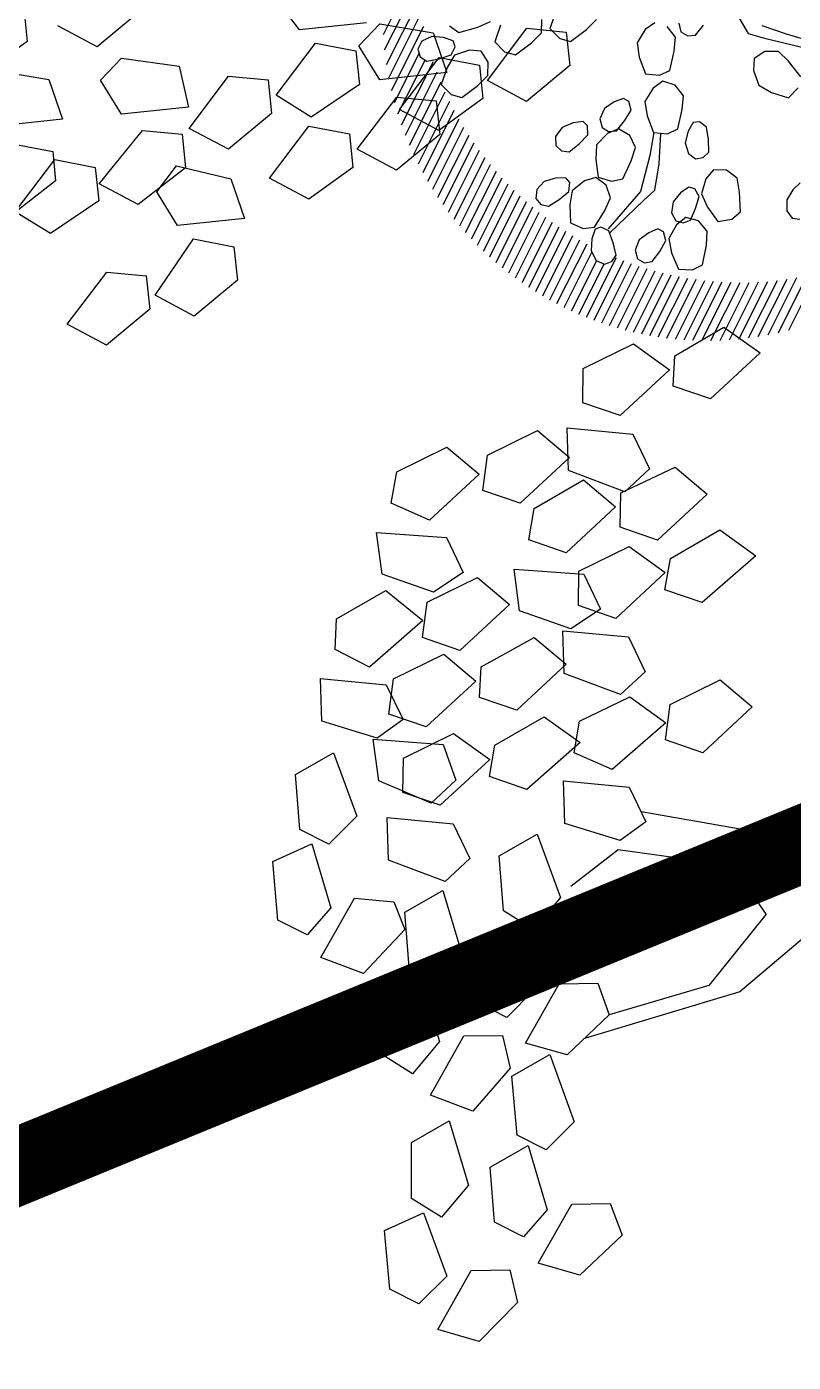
# Model space of a CAD drawing. Extents: x -809667 to 586099, y 3084146 to 3634412.
# Drawn here: x 381316.987 to 381318.736, y 3087229.799 to 3087232.846 of the extents above; entities that cross this region are included whole.
import ezdxf

# ---------------------------------------------------------------- set-up
doc = ezdxf.new("R2010")
doc.units = 0
doc.header["$LTSCALE"] = 0.5
doc.layers.get('0').update_dxf_attribs({"linetype": 'CONTINUOUS'})
for name, color, linetype in [('WIRE-动力', 2, 'CONTINUOUS'), ('乔木', 84, 'CONTINUOUS'), ('文字', 7, 'CONTINUOUS')]:
    doc.layers.add(name, color=color, linetype=linetype)

# ---------------------------------------------------------------- blocks, each defined once
blk = doc.blocks.new('幌伞枫')
at = {"layer": '乔木', "color": 0}
for p, q in [((783.3, 775.1), (805.3, 841.1)), ((805.3, 841.1), (864, 833.8)), ((864, 833.8), (908.1, 745.7)), ((856.7, 687), (783.3, 775.1)), ((908.1, 745.7), (856.7, 687)), ((798, 613.6), (827.3, 679.6)), ((827.3, 679.6), (886, 672.3)), ((886, 672.3), (922.7, 584.2)), ((717.2, 525.5), (753.9, 613.6)), ((753.9, 613.6), (827.3, 620.9)), ((871.4, 525.5), (798, 613.6)), ((827.3, 620.9), (812.6, 503.5)), ((849.3, 525.5), (871.4, 591.5)), ((871.4, 591.5), (930.1, 584.2)), ((922.7, 584.2), (871.4, 525.5)), ((930.1, 584.2), (974.1, 496.1)), ((746.6, 481.4), (717.2, 525.5)), ((922.7, 437.4), (849.3, 525.5)), ((709.9, 503.5), (695.2, 386)), ((812.6, 503.5), (746.6, 481.4)), ((974.1, 496.1), (922.7, 437.4)), ((724.5, 408), (753.9, 474.1)), ((753.9, 474.1), (812.6, 466.8)), ((812.6, 466.8), (849.3, 371.3)), ((864, 364), (893.4, 430.1)), ((893.4, 430.1), (952.1, 422.7)), ((952.1, 422.7), (988.8, 334.6)), ((798, 320), (724.5, 408)), ((695.2, 386), (629.1, 356.7)), ((849.3, 371.3), (798, 320)), ((937.4, 275.9), (864, 364)), ((988.8, 334.6), (937.4, 275.9)), ((746.6, 246.5), (768.6, 312.6)), ((768.6, 312.6), (827.3, 305.3)), ((827.3, 305.3), (871.4, 217.2)), ((820, 158.5), (746.6, 246.5)), ((871.4, 217.2), (820, 158.5)), ((922.7, 209.8), (996.1, 217.2)), ((996.1, 217.2), (981.5, 99.7)), ((878.7, 121.8), (922.7, 209.8)), ((1010.8, 121.8), (1040.2, 187.8)), ((1040.2, 187.8), (1098.9, 180.5)), ((673.2, 70.4), (709.9, 165.8)), ((709.9, 165.8), (783.3, 165.8)), ((783.3, 165.8), (768.6, 48.4)), ((1098.9, 180.5), (1143, 92.4)), ((805.3, 77.7), (827.3, 143.8)), ((827.3, 143.8), (886, 136.4)), ((599.8, 121.8), (643.8, 33.7)), ((915.4, 77.7), (878.7, 121.8)), ((886, 136.4), (930.1, 41)), ((1091.6, 33.7), (1010.8, 121.8)), ((981.5, 99.7), (915.4, 77.7)), ((702.5, 26.3), (673.2, 70.4)), ((878.7, -17.7), (805.3, 77.7)), ((1143, 92.4), (1091.6, 33.7)), ((768.6, 48.4), (702.5, 26.3)), ((643.8, 33.7), (592.4, -25)), ((930.1, 41), (878.7, -17.7)), ((1032.8, -39.7), (1054.9, 26.3)), ((1054.9, 26.3), (1113.6, 19)), ((1113.6, 19), (1157.6, -69.1)), ((820, -83.8), (849.3, -17.7)), ((849.3, -17.7), (908.1, -25)), ((908.1, -25), (944.8, -120.5)), ((1106.3, -127.8), (1032.8, -39.7)), ((643.8, -149.8), (680.5, -61.7)), ((680.5, -61.7), (753.9, -54.4)), ((753.9, -54.4), (739.2, -171.9)), ((1157.6, -69.1), (1106.3, -127.8)), ((-1081.2, -142.5), (-1022.5, -91.1)), ((-1022.5, -91.1), (-963.7, -193.9)), ((-75.6, -83.8), (-119.6, -252.6)), ((548.4, -76.4), (607.1, -83.8)), ((607.1, -83.8), (643.8, -171.9)), ((775.9, -149.8), (805.3, -83.8)), ((805.3, -83.8), (856.7, -91.1)), ((893.4, -171.9), (820, -83.8)), ((856.7, -91.1), (900.7, -186.5)), ((944.8, -120.5), (893.4, -171.9)), ((-1051.8, -237.9), (-1081.2, -142.5)), ((-736.2, -230.6), (-677.5, -179.2)), ((-677.5, -179.2), (-618.7, -289.3)), ((-963.7, -193.9), (-1000.4, -252.6)), ((-706.8, -326), (-736.2, -230.6)), ((-19.6, -221.3), (61.7, -380.2)), ((-1088.5, -304), (-1029.8, -252.6)), ((-1000.4, -252.6), (-1051.8, -237.9)), ((-1029.8, -252.6), (-971.1, -355.4)), ((-861, -282), (-802.3, -237.9)), ((-802.3, -237.9), (-743.5, -340.7)), ((-479.3, -289.3), (-420.6, -245.3)), ((-420.6, -245.3), (-361.8, -348)), ((-119.6, -252.6), (-215, -311.3)), ((-1066.5, -399.4), (-1088.5, -304)), ((-839, -384.7), (-861, -282)), ((-618.7, -289.3), (-655.4, -348)), ((-457.3, -384.7), (-479.3, -289.3)), ((-60.9, -304), (-156.3, -340.7)), ((-60.9, -304), (38.4, -430.7)), ((-934.4, -340.7), (-868.3, -326)), ((-868.3, -326), (-839, -377.4)), ((-655.4, -348), (-706.8, -326)), ((-215, -311.3), (-285.1, -477)), ((-971.1, -450.8), (-934.4, -340.7)), ((-743.5, -340.7), (-780.2, -399.4)), ((-743.5, -392.1), (-684.8, -340.7)), ((-684.8, -340.7), (-626.1, -443.5)), ((-361.8, -348), (-398.5, -406.7)), ((-156.3, -340.7), (-229.7, -531.5)), ((-971.1, -355.4), (-1007.8, -414.1)), ((-839, -377.4), (-897.7, -465.5)), ((-780.2, -399.4), (-839, -384.7)), ((-721.5, -487.5), (-743.5, -392.1)), ((-398.5, -406.7), (-457.3, -384.7)), ((61.7, -380.2), (79.4, -664.1)), ((-1007.8, -414.1), (-1066.5, -399.4)), ((-875.7, -443.5), (-816.9, -399.4)), ((-816.9, -399.4), (-758.2, -502.2)), ((-589.4, -428.8), (-523.3, -414.1)), ((-523.3, -414.1), (-494, -465.5)), ((-486.6, -450.8), (-427.9, -399.4)), ((-427.9, -399.4), (-369.2, -509.5)), ((-846.3, -538.9), (-875.7, -443.5)), ((-626.1, -443.5), (-662.8, -502.2)), ((-626.1, -538.9), (-589.4, -428.8)), ((38.4, -430.7), (49.2, -612.3)), ((-978.4, -502.2), (-919.7, -458.1)), ((-897.7, -465.5), (-971.1, -450.8)), ((-919.7, -458.1), (-861, -560.9)), ((-714.2, -480.2), (-648.1, -465.5)), ((-648.1, -465.5), (-626.1, -524.2)), ((-494, -465.5), (-552.7, -553.6)), ((-464.6, -546.2), (-486.6, -450.8)), ((-750.9, -597.6), (-714.2, -480.2)), ((-662.8, -502.2), (-721.5, -487.5)), ((-369.2, -597.6), (-332.5, -487.5)), ((-332.5, -487.5), (-266.4, -472.8)), ((-266.4, -472.8), (-244.4, -524.2)), ((-956.4, -597.6), (-978.4, -502.2)), ((-758.2, -502.2), (-794.9, -560.9)), ((-369.2, -509.5), (-413.2, -568.2)), ((-794.9, -560.9), (-846.3, -538.9)), ((-626.1, -524.2), (-677.5, -604.9)), ((-552.7, -553.6), (-626.1, -538.9)), ((-244.4, -524.2), (-295.8, -612.3)), ((-229.7, -531.5), (-185.7, -627)), ((-861, -560.9), (-897.7, -619.6)), ((-626.1, -590.3), (-567.4, -546.2)), ((-567.4, -546.2), (-508.6, -649)), ((-486.6, -604.9), (-427.9, -553.6)), ((-413.2, -568.2), (-464.6, -546.2)), ((-427.9, -553.6), (-369.2, -663.7)), ((-897.7, -619.6), (-956.4, -597.6)), ((-677.5, -604.9), (-750.9, -597.6)), ((-596.7, -693), (-626.1, -590.3)), ((-457.3, -700.4), (-486.6, -604.9)), ((-295.8, -612.3), (-369.2, -597.6)), ((-985.8, -663.7), (-927, -619.6)), ((-927, -619.6), (-868.3, -722.4)), ((-750.9, -663.7), (-692.2, -619.6)), ((-692.2, -619.6), (-633.4, -722.4)), ((-24.2, -685.7), (-9.5, -619.6)), ((-9.5, -619.6), (49.2, -612.3)), ((49.2, -612.3), (100.6, -700.4)), ((-508.6, -649), (-545.3, -707.7)), ((-288.4, -663.7), (-171, -649)), ((-171, -649), (-126.9, -707.7)), ((-963.7, -759.1), (-985.8, -663.7)), ((-728.9, -759.1), (-750.9, -663.7)), ((-369.2, -663.7), (-405.9, -722.4)), ((-266.4, -737.1), (-288.4, -663.7)), ((372.2, -685.7), (430.9, -678.3)), ((430.9, -678.3), (482.3, -766.4)), ((-868.3, -817.8), (-831.6, -700.4)), ((-831.6, -700.4), (-765.6, -685.7)), ((-765.6, -685.7), (-743.5, -744.4)), ((-545.3, -707.7), (-596.7, -693)), ((-405.9, -722.4), (-457.3, -700.4)), ((63.9, -766.4), (-24.2, -685.7)), ((100.6, -700.4), (63.9, -766.4)), ((357.5, -751.7), (372.2, -685.7)), ((-868.3, -722.4), (-912.4, -781.1)), ((-633.4, -722.4), (-670.1, -781.1)), ((-633.4, -751.7), (-574.7, -707.7)), ((-574.7, -707.7), (-516, -810.5)), ((-494, -766.4), (-435.2, -715)), ((-435.2, -715), (-376.5, -817.8)), ((-126.9, -707.7), (-171, -751.7)), ((93.3, -729.7), (218.1, -715)), ((218.1, -715), (254.8, -773.8)), ((-743.5, -744.4), (-794.9, -825.2)), ((-171, -751.7), (-266.4, -737.1)), ((-141.6, -737.1), (-24.2, -729.7)), ((-126.9, -810.5), (-141.6, -737.1)), ((-24.2, -729.7), (12.5, -788.5)), ((115.3, -803.1), (93.3, -729.7)), ((-912.4, -781.1), (-963.7, -759.1)), ((-670.1, -781.1), (-728.9, -759.1)), ((-611.4, -847.2), (-633.4, -751.7)), ((-471.9, -861.9), (-494, -766.4)), ((445.6, -832.5), (357.5, -751.7)), ((482.3, -766.4), (445.6, -832.5)), ((-765.6, -825.2), (-699.5, -773.8)), ((-699.5, -773.8), (-640.8, -883.9)), ((-516, -905.9), (-479.3, -788.5)), ((-479.3, -788.5), (-413.2, -781.1)), ((-413.2, -781.1), (-383.9, -832.5)), ((-339.8, -803.1), (-273.7, -788.5)), ((-273.7, -788.5), (-244.4, -839.8)), ((12.5, -788.5), (-24.2, -832.5)), ((254.8, -773.8), (218.1, -817.8)), ((240.1, -803.1), (357.5, -795.8)), ((357.5, -795.8), (394.2, -847.2)), ((-794.9, -825.2), (-868.3, -817.8)), ((-516, -810.5), (-552.7, -869.2)), ((-376.5, -817.8), (-413.2, -876.5)), ((-376.5, -913.2), (-339.8, -803.1)), ((-24.2, -832.5), (-126.9, -810.5)), ((27.2, -869.2), (41.9, -803.1)), ((41.9, -803.1), (100.6, -803.1)), ((100.6, -803.1), (159.3, -883.9)), ((218.1, -817.8), (115.3, -803.1)), ((262.1, -876.5), (240.1, -803.1)), ((-736.2, -920.6), (-765.6, -825.2)), ((-383.9, -832.5), (-442.6, -913.2)), ((-244.4, -839.8), (-303.1, -927.9)), ((-229.7, -847.2), (-112.3, -839.8)), ((-112.3, -839.8), (-75.6, -891.2)), ((-640.8, -972), (-604.1, -861.9)), ((-552.7, -869.2), (-611.4, -847.2)), ((-604.1, -861.9), (-538, -847.2)), ((-538, -847.2), (-516, -898.6)), ((-413.2, -876.5), (-471.9, -861.9)), ((-207.7, -920.6), (-229.7, -847.2)), ((394.2, -847.2), (357.5, -891.2)), ((-640.8, -883.9), (-684.8, -935.3)), ((115.3, -949.9), (27.2, -869.2)), ((159.3, -883.9), (115.3, -949.9)), ((357.5, -891.2), (262.1, -876.5)), ((430.9, -949.9), (445.6, -883.9)), ((445.6, -883.9), (504.3, -883.9)), ((504.3, -883.9), (555.7, -964.6)), ((-516, -898.6), (-567.4, -986.6)), ((-442.6, -913.2), (-516, -905.9)), ((-303.1, -927.9), (-376.5, -913.2)), ((-75.6, -891.2), (-112.3, -935.3)), ((-90.2, -920.6), (27.2, -913.2)), ((27.2, -913.2), (71.3, -972)), ((-684.8, -935.3), (-736.2, -920.6)), ((-251.7, -1001.3), (-229.7, -935.3)), ((-229.7, -935.3), (-178.3, -927.9)), ((-112.3, -935.3), (-207.7, -920.6)), ((-178.3, -927.9), (-119.6, -1016)), ((-68.2, -994), (-90.2, -920.6)), ((166.7, -927.9), (284.1, -920.6)), ((188.7, -1001.3), (166.7, -927.9)), ((284.1, -920.6), (328.2, -979.3)), ((519, -1030.7), (430.9, -949.9)), ((-567.4, -986.6), (-640.8, -972)), ((-508.6, -979.3), (-391.2, -964.6)), ((-486.6, -1052.7), (-508.6, -979.3)), ((-391.2, -964.6), (-354.5, -1023.3)), ((71.3, -972), (27.2, -1016)), ((328.2, -979.3), (284.1, -1023.3)), ((555.7, -964.6), (519, -1030.7)), ((-163.6, -1082.1), (-251.7, -1001.3)), ((27.2, -1016), (-68.2, -994)), ((284.1, -1023.3), (188.7, -1001.3)), ((313.5, -1008.7), (430.9, -994)), ((430.9, -994), (467.6, -1052.7)), ((-354.5, -1023.3), (-391.2, -1067.4)), ((-119.6, -1016), (-163.6, -1082.1)), ((328.2, -1082.1), (313.5, -1008.7)), ((-391.2, -1067.4), (-486.6, -1052.7)), ((-361.8, -1052.7), (-244.4, -1045.4)), ((-347.2, -1126.1), (-361.8, -1052.7)), ((-244.4, -1045.4), (-207.7, -1096.7)), ((467.6, -1052.7), (430.9, -1096.7)), ((-207.7, -1096.7), (-244.4, -1140.8)), ((430.9, -1096.7), (328.2, -1082.1)), ((-244.4, -1140.8), (-347.2, -1126.1))]:
    blk.add_line(p, q, dxfattribs=at)
blk = doc.blocks.new('紫薇')
at = {"color": 0}
for p, q in [((559.9, 53.6), (479.1, 134.4)), ((565.7, 30.2), (485.7, 110.1)), ((570, 8.1), (490.7, 87.5)), ((573.2, -12.7), (494.4, 66.1)), ((575.4, -32.6), (497, 45.8)), ((459, 33.9), (448.9, 19.6)), ((473.3, 19.9), (490.2, 27.2)), ((490.2, 27.2), (507.1, 24.8)), ((499.2, 25.9), (498.8, 26.3)), ((507.1, 24.8), (516.8, 15.1)), ((296.9, 3), (313.8, -18.7)), ((383.9, 10.3), (400.8, -11.5)), ((418.4, 18.1), (396.9, 20.2)), ((448.9, 19.6), (418.4, 18.1)), ((461.2, 10.3), (473.3, 19.9)), ((461.2, 0.6), (461.2, 10.3)), ((470.9, -9.1), (461.2, 0.6)), ((516.8, 3), (509.6, -6.6)), ((516.8, 15.1), (516.8, 3)), ((576.7, -51.6), (516.8, 8.3)), ((313.8, -18.7), (304.1, -38)), ((328.3, -21.1), (321, -1.8)), ((400.8, -11.5), (391.1, -30.8)), ((420.1, -38), (425, -18.7)), ((425, -18.7), (441.9, -11.5)), ((441.9, -11.5), (466.1, -11.5)), ((466.1, -11.5), (483, -26)), ((490.2, -9.1), (470.9, -9.1)), ((509.6, -6.6), (490.2, -9.1)), ((577.3, -87.5), (500, -10.2)), ((577.3, -69.9), (511.5, -4.1)), ((260.6, -38), (241.3, -28.4)), ((289.6, -47.7), (260.6, -38)), ((304.1, -38), (289.6, -47.7)), ((347.6, -30.8), (328.3, -21.1)), ((376.6, -40.5), (347.6, -30.8)), ((391.1, -30.8), (376.6, -40.5)), ((427.4, -57.4), (420.1, -38)), ((483, -26), (499.9, -47.7)), ((576.6, -104.5), (499.6, -27.5)), ((157.2, -61.4), (174.8, -66.7)), ((446.7, -67), (427.4, -57.4)), ((499.9, -47.7), (490.2, -67)), ((573.8, -137.1), (497.3, -60.6)), ((575.5, -121), (498.7, -44.3)), ((122.4, -73.6), (123.6, -87.2)), ((134.2, -92.5), (141.1, -73)), ((174.8, -66.7), (193.3, -82.2)), ((193.3, -82.2), (197, -104.2)), ((475.7, -76.7), (446.7, -67)), ((490.2, -67), (475.7, -76.7)), ((571.7, -152.6), (495.4, -76.3)), ((33.4, -88.8), (26.1, -122.6)), ((104.1, -99.2), (87.7, -88.7)), ((115.8, -96.5), (104.1, -99.2)), ((123.6, -87.2), (115.8, -96.5)), ((142.8, -112.3), (134.2, -92.5)), ((569.1, -167.7), (493.1, -91.7)), ((-29.4, -141.9), (2, -117.8)), ((26.1, -122.6), (4.4, -137.1)), ((158.8, -138.4), (142.8, -112.3)), ((197, -104.2), (196, -131.7)), ((562.9, -196.8), (487.2, -121.1)), ((566.2, -182.5), (490.3, -106.6)), ((-77.8, -175.7), (-29.4, -141.9)), ((4.4, -137.1), (-60.9, -178.1)), ((176.1, -140.3), (158.8, -138.4)), ((196, -131.7), (176.1, -140.3)), ((559.2, -210.9), (483.7, -135.3)), ((-19.3, -182.6), (-9.2, -163.5)), ((-9.2, -163.5), (10.3, -156.7)), ((10.3, -156.7), (29.5, -162)), ((29.5, -162), (36.3, -179.1)), ((151.1, -181.9), (158, -162.4)), ((158, -162.4), (174.1, -150.7)), ((174.1, -150.7), (191.7, -156)), ((191.7, -156), (210.2, -171.6)), ((233.6, -164.1), (239.8, -156.7)), ((234.8, -177.7), (233.6, -164.1)), ((239.8, -156.7), (255.3, -157)), ((255.3, -157), (272.9, -162.3)), ((272.9, -162.3), (284.3, -175.1)), ((550.9, -237.9), (475.7, -162.7)), ((555.2, -224.5), (479.8, -149.2)), ((-29.7, -211.3), (-19.3, -182.6)), ((36.3, -179.1), (35.7, -203.3)), ((159.7, -201.7), (151.1, -181.9)), ((210.2, -171.6), (213.9, -193.6)), ((249.6, -190.1), (234.8, -177.7)), ((284.3, -175.1), (285.5, -188.7)), ((305.8, -179.5), (310.3, -170.9)), ((309.8, -192.5), (305.8, -179.5)), ((310.3, -170.9), (325.4, -168)), ((325.4, -168), (343.8, -169.4)), ((343.8, -169.4), (357.7, -179.4)), ((357.7, -179.4), (361.7, -192.5)), ((546.3, -250.9), (471.2, -175.9)), ((35.7, -203.3), (20.8, -219.9)), ((175.7, -227.8), (159.7, -201.7)), ((213.9, -193.6), (212.9, -221.1)), ((249, -213.9), (262.3, -199)), ((266, -200.7), (249.6, -190.1)), ((262.3, -199), (280.6, -200.5)), ((277.8, -197.9), (266, -200.7)), ((285.5, -188.7), (277.8, -197.9)), ((280.6, -200.5), (302, -211.7)), ((327, -201.5), (309.8, -192.5)), ((345.2, -208.3), (327, -201.5)), ((356.1, -203.1), (345.2, -208.3)), ((361.7, -192.5), (356.1, -203.1)), ((536.1, -276.2), (461.3, -201.4)), ((541.3, -263.7), (466.4, -188.8)), ((-1.3, -236.2), (-20.4, -226.1)), ((20.8, -219.9), (-1.3, -236.2)), ((140.2, -227.8), (149.8, -226.1)), ((149.8, -226.1), (161.4, -236.3)), ((212.9, -221.1), (193, -229.7)), ((212.3, -221.6), (229.2, -253)), ((246.4, -234.4), (249, -213.9)), ((302, -211.7), (310.3, -232.4)), ((524.9, -300.3), (450.4, -225.8)), ((530.6, -288.4), (456, -213.7)), ((132.4, -239), (140.2, -227.8)), ((135.8, -258), (132.4, -239)), ((161.4, -236.3), (171.4, -251.7)), ((193, -229.7), (175.7, -227.8)), ((219.5, -269.9), (202.6, -226.4)), ((259.1, -251.9), (246.4, -234.4)), ((310.3, -232.4), (315.1, -259.5)), ((359.6, -253.8), (363.1, -244.8)), ((363.1, -244.8), (377.9, -240.2)), ((377.9, -240.2), (396.3, -239.5)), ((396.3, -239.5), (411.2, -247.9)), ((518.9, -312), (444.5, -237.6)), ((141.5, -276.6), (135.8, -258)), ((171.4, -251.7), (172, -268.8)), ((229.2, -253), (260.6, -301.3)), ((280.3, -274), (259.1, -251.9)), ((315.1, -259.5), (297.6, -272.1)), ((307.4, -275), (318.8, -258.8)), ((318.8, -258.8), (337.2, -258.1)), ((337.2, -258.1), (359.8, -266.8)), ((365.2, -266.3), (359.6, -253.8)), ((359.8, -266.8), (370.3, -286.5)), ((383.2, -273.3), (365.2, -266.3)), ((411.2, -247.9), (416.7, -260.4)), ((416.7, -260.4), (412.3, -271.7)), ((506.1, -334.6), (432, -260.4)), ((512.6, -323.4), (438.4, -249.1)), ((152.3, -282.1), (141.5, -276.6)), ((164.2, -280), (152.3, -282.1)), ((172, -268.8), (164.2, -280)), ((238.9, -306.2), (219.5, -269.9)), ((297.6, -272.1), (280.3, -274)), ((307.1, -295.7), (307.4, -275)), ((370.3, -286.5), (378.2, -312.8)), ((402.1, -278.1), (383.2, -273.3)), ((412.3, -271.7), (402.1, -278.1)), ((492.4, -356.2), (418.5, -282.2)), ((499.4, -345.5), (425.3, -271.4)), ((124.5, -311.7), (143.2, -304.7)), ((143.2, -304.7), (158.7, -314.5)), ((260.6, -315.8), (238.9, -306.2)), ((260.6, -301.3), (325.9, -340)), ((321.7, -311.7), (307.1, -295.7)), ((477.7, -376.9), (404, -303.2)), ((485.2, -366.6), (411.4, -292.8)), ((112.7, -328.7), (124.5, -311.7)), ((115.8, -350.1), (112.7, -328.7)), ((158.7, -314.5), (172.5, -334.4)), ((177.2, -337), (179.7, -323.6)), ((179.7, -323.6), (187.6, -318.1)), ((187.6, -318.1), (202.4, -322.5)), ((202.4, -322.5), (218, -332.3)), ((325.9, -347.2), (260.6, -315.8)), ((345.2, -331.1), (321.7, -311.7)), ((362.2, -327.4), (345.2, -331.1)), ((378.2, -312.8), (362.2, -327.4)), ((462.1, -396.6), (388.7, -323.1)), ((470, -386.9), (396.5, -313.3)), ((172.5, -334.4), (170.2, -356.6)), ((188.2, -352.9), (177.2, -337)), ((218, -332.3), (225.6, -347.6)), ((225.6, -347.6), (223.2, -361.1)), ((325.2, -362.8), (325.7, -343.5)), ((325.7, -343.5), (335.6, -334)), ((335.6, -334), (345.2, -334.3)), ((345.2, -334.3), (354.6, -346.6)), ((354.6, -346.6), (361.4, -363.7)), ((445.7, -415.5), (372.4, -342.2)), ((454, -406.2), (380.6, -332.8)), ((22.7, -366), (36.7, -372.6)), ((124.3, -379.4), (115.8, -350.1)), ((170.2, -356.6), (161.9, -382.8)), ((201.2, -367.5), (188.2, -352.9)), ((190.2, -372.4), (206.8, -361.4)), ((213.2, -367.9), (201.2, -367.5)), ((206.8, -361.4), (224.2, -367.4)), ((223.2, -361.1), (213.2, -367.9)), ((224.2, -367.4), (242, -383.7)), ((246.6, -371.5), (253.1, -364.4)), ((253.1, -364.4), (268.5, -365.4)), ((268.5, -365.4), (285.9, -371.4)), ((327.1, -382.2), (325.2, -362.8)), ((361.4, -363.7), (358.6, -380.5)), ((428.3, -433.5), (361, -366.2)), ((437.1, -424.6), (363.9, -351.5)), ((36.7, -372.6), (50.8, -384.5)), ((50.8, -384.5), (56.1, -400.7)), ((140.5, -385.9), (124.3, -379.4)), ((161.9, -382.8), (140.5, -385.9)), ((182.5, -391.6), (190.2, -372.4)), ((242, -383.7), (244.8, -405.8)), ((247.2, -385.2), (246.6, -371.5)), ((261.5, -398.2), (247.2, -385.2)), ((285.9, -371.4), (296.8, -384.6)), ((296.8, -384.6), (297.4, -398.2)), ((336.6, -389.7), (327.1, -382.2)), ((400.6, -458.8), (327.9, -386.1)), ((348.7, -390), (336.6, -389.7)), ((358.6, -380.5), (348.7, -390)), ((410, -450.6), (349, -389.6)), ((419.3, -442.2), (358.1, -381)), ((56.1, -400.7), (51.8, -413.7)), ((190.3, -411.7), (182.5, -391.6)), ((244.8, -405.8), (242.6, -433.3)), ((277.4, -409.4), (261.5, -398.2)), ((289.3, -407.2), (277.4, -409.4)), ((297.4, -398.2), (289.3, -407.2)), ((370.9, -482.1), (298.5, -409.7)), ((381, -474.6), (308.5, -402.1)), ((390.9, -466.8), (318.3, -394.2)), ((51.8, -413.7), (41, -419)), ((205.2, -438.4), (190.3, -411.7)), ((339.1, -503.4), (267, -431.3)), ((349.9, -496.5), (277.7, -424.4)), ((360.5, -489.4), (288.2, -417.2)), ((222.4, -441), (205.2, -438.4)), ((242.6, -433.3), (222.4, -441)), ((305.1, -522.4), (233.4, -450.8)), ((316.7, -516.3), (244.9, -444.5)), ((328, -510), (256.1, -438)), ((256.2, -544.2), (185, -473.1)), ((268.8, -539.2), (197.5, -467.9)), ((281.2, -533.9), (209.8, -462.5)), ((293.3, -528.3), (221.7, -456.7)), ((202.6, -561.4), (132.1, -490.8)), ((216.5, -557.6), (145.8, -486.9)), ((230, -553.4), (159.2, -482.6)), ((243.3, -549), (172.3, -478)), ((111.3, -576.2), (42, -506.8)), ((127.6, -574.8), (58.1, -505.2)), ((143.5, -572.9), (73.7, -503.1)), ((158.8, -570.6), (88.8, -500.6)), ((173.8, -567.9), (103.6, -497.7)), ((188.4, -564.8), (118, -494.5))]:
    blk.add_line(p, q, dxfattribs=at)
blk = doc.blocks.new('123123')
at = {"layer": '文字', "color": 8}
for name, p, xscale, yscale, zscale, rotation in [('幌伞枫', (382034.0254, 3087285.9061), 0.001300000000000001, 0.001300000000000001, 0.001300000000000001, 283.1089006423777), ('紫薇', (382035.7223, 3087285.3153), -0.00148055020779717, 0.00148055020779717, 0.00148055020779717, 18.39408185160881), ('幌伞枫', (382036.1867, 3087283.1343), 0.001300000000000001, 0.001300000000000001, 0.001300000000000001, 283.1089006423777)]:
    blk.add_blockref(name, p, dxfattribs=dict(at, xscale=xscale, yscale=yscale, zscale=zscale, rotation=rotation))

msp = doc.modelspace()

# ---------------------------------------------------------------- linework, layer by layer
at = {"layer": 'WIRE-动力', "linetype": 'Continuous', "const_width": 0.175}
msp.add_lwpolyline([(381299.6884, 3087223.1394), (381322.448, 3087232.4995), (381332.3434, 3087208.4384)], dxfattribs=at)

# ---------------------------------------------------------------- block references
at = {"layer": '文字'}
msp.add_blockref('123123', (-717.1099, -52.3003), dxfattribs=at)

doc.saveas('drawing.dxf')
